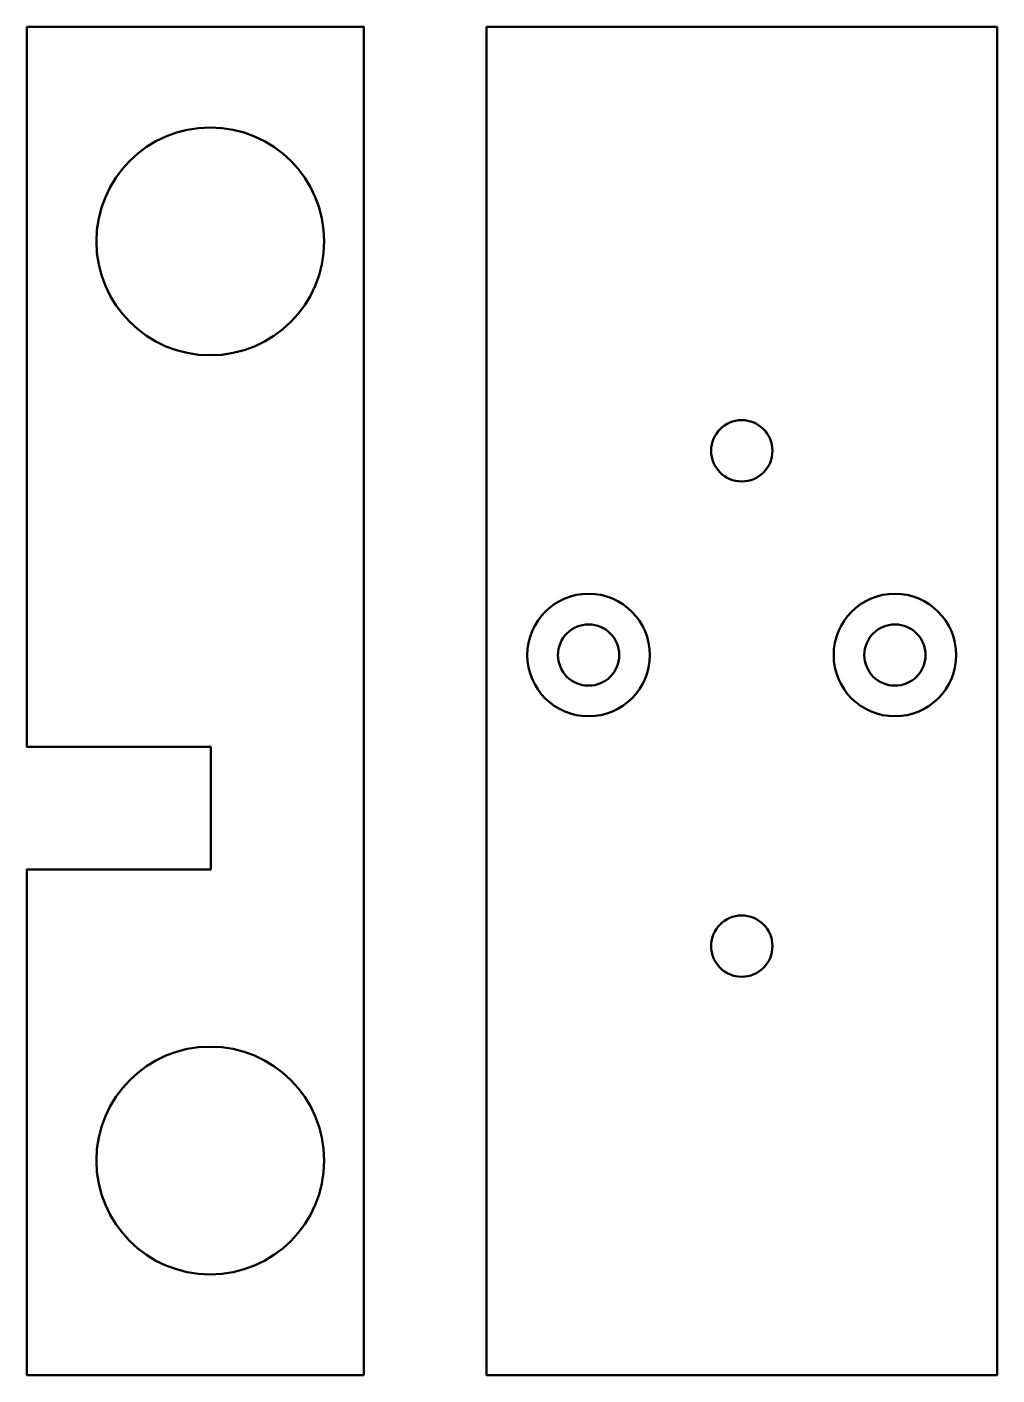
# Model space of a CAD drawing. Header units: inches. Extents: x 10 to 105, y 458 to 590.
import ezdxf

# ---------------------------------------------------------------- set-up
doc = ezdxf.new("R2010")
doc.units = ezdxf.units.IN
doc.header["$MEASUREMENT"] = 0
doc.layers.add('Layer 1', color=7, linetype='Continuous')

# ---------------------------------------------------------------- blocks, each defined once
blk = doc.blocks.new('block 2')
at = {"layer": 'Layer 1', "color": 217, "lineweight": 50, "true_color": 0x7f3f98}
blk.add_lwpolyline([(42.97, 458.04), (9.97, 458.04), (9.97, 507.54), (27.97, 507.54), (27.97, 519.54), (9.97, 519.54), (9.97, 590.04), (42.97, 590.04), (42.97, 458.04)], dxfattribs=at)
for points in [[(27.92, 580.19), (34.08, 580.19), (39.07, 575.2), (39.07, 569.04), (39.07, 562.88), (34.08, 557.89), (27.92, 557.89), (21.76, 557.89), (16.77, 562.88), (16.77, 569.04), (16.77, 575.2), (21.76, 580.19), (27.92, 580.19)], [(27.92, 490.19), (34.08, 490.19), (39.07, 485.2), (39.07, 479.04), (39.07, 472.88), (34.08, 467.89), (27.92, 467.89), (21.76, 467.89), (16.77, 472.88), (16.77, 479.04), (16.77, 485.2), (21.76, 490.19), (27.92, 490.19)]]:
    blk.add_open_spline(points, degree=3, knots=[0, 0, 0, 0, 1, 1, 1, 2, 2, 2, 3, 3, 3, 4, 4, 4, 4], dxfattribs=at)
blk = doc.blocks.new('block 3')
at = {"layer": 'Layer 1', "color": 217, "lineweight": 50, "true_color": 0x7f3f98}
blk.add_lwpolyline([(54.97, 590.04), (104.97, 590.04), (104.97, 458.04), (54.97, 458.04), (54.97, 590.04)], dxfattribs=at)
for points in [[(79.97, 551.54), (81.63, 551.54), (82.97, 550.19), (82.97, 548.54), (82.97, 546.88), (81.63, 545.54), (79.97, 545.54), (78.31, 545.54), (76.97, 546.88), (76.97, 548.54), (76.97, 550.19), (78.31, 551.54), (79.97, 551.54)], [(64.97, 534.54), (68.28, 534.54), (70.97, 531.85), (70.97, 528.54), (70.97, 525.22), (68.28, 522.54), (64.97, 522.54), (61.65, 522.54), (58.97, 525.22), (58.97, 528.54), (58.97, 531.85), (61.65, 534.54), (64.97, 534.54)], [(94.97, 534.54), (98.28, 534.54), (100.97, 531.85), (100.97, 528.54), (100.97, 525.22), (98.28, 522.54), (94.97, 522.54), (91.65, 522.54), (88.97, 525.22), (88.97, 528.54), (88.97, 531.85), (91.65, 534.54), (94.97, 534.54)], [(64.97, 531.54), (66.63, 531.54), (67.97, 530.19), (67.97, 528.54), (67.97, 526.88), (66.63, 525.54), (64.97, 525.54), (63.31, 525.54), (61.97, 526.88), (61.97, 528.54), (61.97, 530.19), (63.31, 531.54), (64.97, 531.54)], [(94.97, 531.54), (96.63, 531.54), (97.97, 530.19), (97.97, 528.54), (97.97, 526.88), (96.63, 525.54), (94.97, 525.54), (93.31, 525.54), (91.97, 526.88), (91.97, 528.54), (91.97, 530.19), (93.31, 531.54), (94.97, 531.54)], [(79.97, 503.04), (81.63, 503.04), (82.97, 501.69), (82.97, 500.04), (82.97, 498.38), (81.63, 497.04), (79.97, 497.04), (78.31, 497.04), (76.97, 498.38), (76.97, 500.04), (76.97, 501.69), (78.31, 503.04), (79.97, 503.04)]]:
    blk.add_open_spline(points, degree=3, knots=[0, 0, 0, 0, 1, 1, 1, 2, 2, 2, 3, 3, 3, 4, 4, 4, 4], dxfattribs=at)

msp = doc.modelspace()

# ---------------------------------------------------------------- block references
at = {"layer": 'Layer 1'}
for name in ['block 2', 'block 3']:
    msp.add_blockref(name, (0, 0), dxfattribs=at)

doc.saveas('drawing.dxf')
